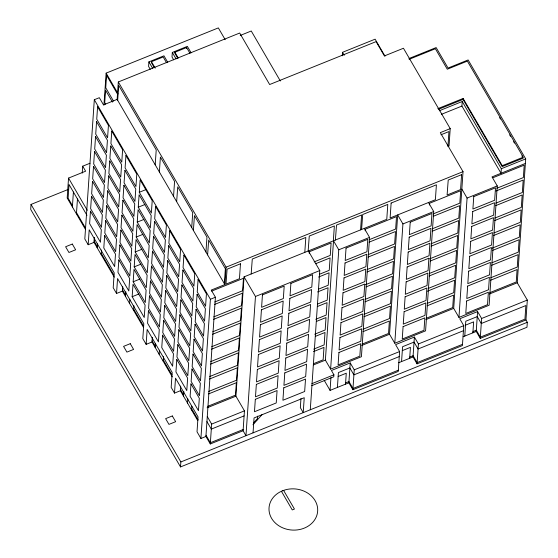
<?xml version="1.0" encoding="UTF-8"?>
<svg xmlns="http://www.w3.org/2000/svg" width="558" height="558" viewBox="0 0 558 558"><rect width="100%" height="100%" fill="white"/><g stroke="black" fill="none" stroke-linecap="round" stroke-linejoin="round"><path stroke-width="0.84" d="M68.195 189.441L31.025 204.423L30.69 209.396L180.52 466.927L526.975 327.267L527.31 322.294L525.957 319.957L527.31 300.071L517.252 282.787L525.692 158.897L468.134 59.957L448.053 68.048L436.147 47.576L408.972 58.527M89.978 163.25L82.703 166.186L85.625 171.208L68.536 178.093L67.183 197.985L85.513 229.491M72.394 206.941L73.412 192.029M76.439 213.895L77.457 198.976M82.228 173.099L82.703 166.186M440.946 134.785L448.96 131.555L447.941 146.468L449.03 146.036L450.215 128.633L403.455 48.253L384.413 55.926L376.092 41.62L269.654 84.53L239.696 33.034L118.317 81.97L117.131 99.373L103.495 104.869L99.324 97.699L94.309 99.722L84.816 238.943L88.178 244.725L94.037 242.367L94.351 237.708M88.178 244.725L89.196 229.812L114.216 272.82L113.204 287.733L116.538 293.466L122.39 291.109L122.711 286.449M94.26 240.359L94.428 237.868M103.948 105.127L106.125 73.133L218.338 27.9L225.202 39.695M97.162 247.745L97.427 243.937M101.207 254.699L101.528 250.033M117.675 100.301L118.694 85.388L156.219 149.893L155.201 164.812M116.538 293.466L117.557 278.554L143.825 323.71L142.806 338.622L146.147 344.356L151.999 341.998L152.32 337.339M125.522 296.486L125.836 291.82M129.568 303.433L129.847 299.29M132.155 296.71L133.006 284.273L145.094 305.066L144.25 317.495L132.155 296.71L138.851 294.01M133.174 281.79L134.018 269.361L146.112 290.146L145.268 302.576L133.174 281.79L139.863 279.091M134.192 266.87L135.036 254.441L147.131 275.227L146.287 287.663L134.192 266.87L140.881 264.178M135.21 251.958L136.054 239.528L148.149 260.314L147.298 272.743L135.21 251.958L141.899 249.259M136.222 237.038L137.073 224.609L149.167 245.394L148.316 257.824L136.222 237.038L142.918 234.346M137.24 222.126L138.091 209.696L150.179 230.482L149.335 242.911L137.24 222.126L143.929 219.427M138.258 207.206L139.102 194.777L151.197 215.562L150.353 227.992L138.258 207.206L144.947 204.514M139.277 192.294L140.121 179.864L152.215 200.65L151.364 213.079L139.277 192.294L145.966 189.594M167.707 62.266L163.954 55.814L148.895 61.882L148.588 66.43L150.255 69.297M133.613 310.387L133.927 305.728M166.514 62.705L163.18 56.972L151.469 61.694L151.406 62.642L154.322 67.657M146.147 344.356L147.159 329.443L172.185 372.451L171.167 387.364L174.501 393.097L180.36 390.74L180.673 386.08M159.372 171.976L160.39 157.063L174.57 181.434L173.552 196.346M191.129 52.822L187.369 46.37L172.317 52.438L172.004 56.986L173.678 59.852M189.936 53.268L186.595 47.535L174.891 52.25L174.821 53.198L177.744 58.22M155.131 347.376L155.389 343.568M159.169 354.33L159.455 350.18M163.215 361.277L163.536 356.618M186.532 48.476L186.595 47.535M174.501 393.097L175.519 378.185L198.034 416.889L197.023 431.801L200.908 438.483L205.923 436.461L215.416 297.24L211.252 290.083L224.888 284.58L226.074 267.177L118.317 81.97M191.715 227.566L192.733 212.654L177.723 186.846L176.656 201.675M183.484 396.117L183.805 391.451M180.52 466.927L180.855 461.954L31.025 204.423M187.53 403.064L187.809 398.921M191.575 410.018L191.833 406.21M205.944 252.028L206.962 237.108L194.449 215.604L193.382 230.433M200.908 438.483L210.401 299.262L94.309 99.722M308.149 251.016L309.272 236.062L334.361 225.941L333.342 240.861L244.048 276.859L235.915 396.187L244.446 410.855L243.093 430.748L210.289 443.966L211.649 424.08L207.283 416.575M224.344 283.652L225.362 268.733L208.678 240.066L207.611 254.894M244.048 276.859L255.466 296.486L245.973 435.707L243.093 430.748M253.039 432.862L254.057 417.942L304.243 397.715L303.224 412.627L300.337 407.668L300.957 398.551M257.419 419.79L257.67 416.129M304.801 252.369L305.819 237.45L252.286 259.031L251.17 273.985M309.244 253.395L309.362 251.735L331.11 242.974L330.259 255.404L314.154 261.897M310.283 409.781L319.776 270.56L308.358 250.933M342.263 55.779L342.5 52.326L375.115 39.179L385.006 56.184M364.311 228.375L369.556 237.387L361.424 356.722L330.622 369.131L325.384 360.119L333.517 240.791L386.771 219.322L387.789 204.409L362.693 214.523L361.577 229.477M330.622 369.131L338.762 249.803L333.517 240.791M311.769 385.655L333.782 376.783L333.914 374.795L331.417 370.498L350.222 362.923L348.869 382.809L330.064 390.391L330.936 377.606M337.409 387.426L338.42 372.57L349.88 367.952L353.905 374.871L399.263 356.583M345.521 384.155L346.267 373.218L338.155 376.49M360.587 229.875L361.605 214.963L336.516 225.076L335.393 240.038M525.957 319.957L480.257 338.378L481.617 318.492L477.585 311.573L459.743 318.771L463.768 325.684L462.415 345.576L417.049 363.858L418.409 343.972L414.385 337.053L395.58 344.635L399.605 351.554L398.252 371.44L352.893 389.728L354.246 369.835L350.222 362.923M365.204 230.838L365.316 229.178L396.508 216.609L395.657 229.038L369.263 239.675M394.785 343.268L389.54 334.256L397.68 214.928L402.925 223.939L394.785 343.268L425.58 330.852L433.719 211.524L428.474 202.512M401.565 361.563L402.583 346.706L414.043 342.089L418.068 349.001L463.426 330.72M409.684 358.292L410.43 347.355L402.311 350.626M417.049 363.858L413.025 356.946L414.385 337.053M429.367 204.974L429.479 203.314L460.671 190.738L459.82 203.175L433.426 213.812M462.226 101.514L501.328 168.718L501.014 173.266L461.919 106.062L462.226 101.514L439.279 110.763M463.021 100.028L463.133 98.459L437.814 108.671M525.385 163.452L492.017 176.907L497.255 185.912L489.115 305.24L458.948 317.404L453.703 308.393L463.028 171.655L440.318 132.623L450.215 128.633M458.948 317.404L467.081 198.069L461.843 189.057M464.772 336.083L465.784 321.227L477.243 316.609L481.268 323.521L525.873 305.54L524.945 319.155L480.34 337.137L476.316 330.217L472.975 331.571M472.884 332.812L473.63 321.875L465.518 325.147M480.257 338.378L476.232 331.466L477.585 311.573M253.757 422.734L257.51 418.549M252.948 424.784L262.267 414.392M240.233 35.454L251.253 31.004L280.339 80.994M409.126 59.315L435.373 48.734L447.279 69.213L467.36 61.115L523.251 157.189L502.228 165.663L463.133 98.459M438.539 109.298L463.063 99.408L502.165 166.612L523.188 158.137L521.876 155.884M441.343 114.355L461.919 106.062M226.074 267.177L463.028 171.655M501.328 168.718L525.692 158.897M211.67 291.116L243.455 278.303L242.611 290.739L214.795 301.948M493.021 177.709L524.213 165.133L523.362 177.57L496.969 188.206M210.401 299.262L215.416 297.24M338.762 249.803L369.556 237.387M402.925 223.939L433.719 211.524M467.081 198.069L497.255 185.912M214.628 304.431L242.437 293.222L241.593 305.651L213.784 316.867M315.591 263.732L330.092 257.887L329.241 270.316L319.581 274.215M369.096 242.165L395.489 231.521L394.645 243.951L368.252 254.594M433.259 216.295L459.653 205.658L458.802 218.087L432.408 228.731M495.999 191.017L523.195 180.053L522.351 192.482L495.957 203.119M255.466 296.486L319.776 270.56M213.609 319.35L241.426 308.142L240.575 320.571L212.765 331.78M318.604 277.026L329.074 272.806L328.223 285.236L318.562 289.128M368.078 257.078L394.471 246.441L393.627 258.87L367.234 269.507M432.241 231.214L458.634 220.577L457.79 233.007L431.397 243.644M495.783 205.609L522.176 194.972L521.332 207.402L494.939 218.039M212.591 334.27L240.407 323.054L239.556 335.484L211.747 346.699M317.586 291.939L328.055 287.719L327.211 300.148L317.544 304.047M367.066 271.997L393.453 261.353L392.609 273.79L365.413 284.747M431.222 246.134L457.616 235.49L456.772 247.919L429.576 258.884M494.772 220.522L521.158 209.885L520.314 222.314L493.921 232.958M211.58 349.182L239.389 337.974L238.538 350.403L210.729 361.612M317.376 306.53L327.037 302.638L326.193 315.068L315.723 319.288M366.048 286.91L392.441 276.273L391.59 288.702L365.197 299.339M430.211 261.046L456.597 250.409L455.753 262.839L429.36 273.476M493.753 235.441L520.147 224.804L519.296 237.234L492.107 248.191M210.561 364.102L238.371 352.886L237.527 365.316L209.71 376.531M316.358 321.45L326.025 317.551L325.175 329.98L314.705 334.207M365.03 301.829L391.423 291.192L390.572 303.622L364.179 314.259M429.193 275.966L455.586 265.322L454.735 277.751L428.342 288.395M492.735 250.361L519.128 239.717L518.277 252.146L491.884 262.79M209.543 379.015L237.352 367.806L236.508 380.235L208.699 391.444M315.34 336.369L325.007 332.47L324.156 344.9L313.687 349.12M364.011 316.742L390.405 306.105L389.561 318.534L363.167 329.178M427.372 291.199L454.568 280.242L453.717 292.671L427.323 303.308M491.717 265.273L518.11 254.636L517.266 267.066L490.873 277.703M208.525 393.934L236.341 382.718L235.49 395.148L207.681 406.364M313.519 351.61L323.989 347.383L323.145 359.819L313.477 363.711M362.993 331.661L389.386 321.024L388.542 333.454L362.149 344.091M427.156 305.798L453.549 295.154L452.705 307.584L426.312 318.227M490.698 280.193L517.092 269.549L516.248 281.978L489.854 292.622M207.116 407.8L235.915 396.187M313.589 364.876L325.384 360.119M361.737 345.465L389.54 334.256M425.9 319.601L453.703 308.393M489.443 293.996L517.252 282.787M211.649 424.08L244.446 410.855M311.901 383.667L333.914 374.795M354.246 369.835L399.605 351.554M418.409 343.972L463.768 325.684M481.617 318.492L527.31 300.071M244.104 415.891L211.308 429.109L206.941 421.604M345.604 382.914L348.952 381.567L352.977 388.487L398.335 370.198M409.767 357.05L413.115 355.697L417.14 362.616L462.498 344.335M398.628 362.749L413.025 356.946M463.175 336.725L476.232 331.466M243.176 429.507L210.38 442.724L206.007 435.219M180.855 461.954L527.31 322.294M499.605 117.605L500.477 119.112M509.649 134.869L510.521 136.375M513.576 141.627L514.455 143.127M342.5 52.326L344.23 55.291M174.891 52.25L178.225 57.99M172.317 52.438L176.07 58.89M348.869 382.809L352.893 389.728M151.469 61.694L155.222 68.146M148.895 61.882L152.648 68.334M324.226 380.354L330.064 390.391M106.125 73.133L117.954 93.465M117.794 94.581L106.585 75.309L105.734 87.739L113.497 101.082M117.131 99.373L224.888 284.58M112.465 102.086L105.567 90.229L104.723 102.658L105.581 104.137M283.603 490.419L294.436 509.035L292.259 509.914L281.427 491.298M68.536 178.093L87.271 210.289M86.964 215.318L69.032 184.503L68.097 198.174L72.477 205.7M94.121 241.126L97.245 246.503M101.291 253.451L113.916 275.15M122.474 289.867L125.606 295.238M133.697 309.146L143.587 326.151M152.083 340.757L155.215 346.134M163.306 360.036L171.927 374.864M180.443 389.498L183.568 394.869M191.659 408.777L198.181 419.986M94.037 242.367L114.271 277.145M122.39 291.109L143.504 327.393M151.999 341.998L172.276 376.852M180.36 390.74L197.658 420.481M76.523 212.654L85.597 228.25M205.923 436.461L210.289 443.966M90.473 211.168L89.622 223.598L100.461 242.235L101.312 229.805L90.473 211.168M91.484 196.249L90.64 208.678L101.479 227.315L102.33 214.886L91.484 196.249M92.502 181.336L91.658 193.766L102.498 212.403L103.349 199.966L92.502 181.336M93.521 166.417L92.67 178.846L103.516 197.483L104.36 185.054L93.521 166.417M94.539 151.504L93.688 163.933L104.534 182.564L105.378 170.134L94.539 151.504M95.551 136.584L94.707 149.014L105.546 167.651L106.397 155.222L95.551 136.584M96.569 121.665L95.725 134.101L106.564 152.732L107.415 140.302L96.569 121.665M97.587 106.752L96.743 119.182L107.582 137.819L108.426 125.39L97.587 106.752M104.646 235.539L103.802 247.968L114.641 266.605L115.492 254.169L104.646 235.539M105.664 220.619L104.82 233.049L115.659 251.686L116.503 239.256L105.664 220.619M106.683 205.707L105.832 218.136L116.678 236.766L117.522 224.337L106.683 205.707M107.701 190.787L106.85 203.217L117.696 221.854L118.54 209.424L107.701 190.787M108.712 175.868L107.868 188.304L118.708 206.934L119.558 194.505L108.712 175.868M109.731 160.955L108.887 173.385L119.726 192.022L120.577 179.592L109.731 160.955M110.749 146.036L109.898 158.465L120.744 177.102L121.588 164.673L110.749 146.036M111.767 131.123L110.916 143.552L121.763 162.19L122.607 149.76L111.767 131.123M118.826 259.909L117.975 272.339L128.821 290.969L129.665 278.54L118.826 259.909M119.844 244.99L118.993 257.419L129.84 276.057L130.684 263.627L119.844 244.99M120.863 230.07L120.012 242.507L130.851 261.137L131.702 248.708L120.863 230.07M121.874 215.158L121.03 227.587L131.869 246.224L132.72 233.795L121.874 215.158M122.893 200.238L122.049 212.668L132.888 231.305L133.739 218.876L122.893 200.238M123.911 185.326L123.06 197.755L133.906 216.392L134.75 203.963L123.911 185.326M124.929 170.406L124.078 182.836L134.924 201.473L135.768 189.043L124.929 170.406M125.941 155.494L125.097 167.923L135.936 186.56L136.787 174.131L125.941 155.494M148.435 310.799L147.584 323.228L158.43 341.866L159.274 329.429L148.435 310.799M149.453 295.88L148.602 308.309L159.442 326.946L160.292 314.517L149.453 295.88M150.465 280.967L149.621 293.396L160.46 312.034L161.311 299.597L150.465 280.967M151.483 266.047L150.639 278.477L161.478 297.114L162.329 284.685L151.483 266.047M152.501 251.128L151.65 263.564L162.497 282.195L163.341 269.765L152.501 251.128M153.52 236.215L152.669 248.645L163.515 267.282L164.359 254.853L153.52 236.215M154.531 221.296L153.687 233.725L164.526 252.362L165.377 239.933L154.531 221.296M155.549 206.383L154.706 218.813L165.545 237.45L166.396 225.02L155.549 206.383M162.608 335.17L161.764 347.599L172.603 366.236L173.454 353.8L162.608 335.17M163.627 320.25L162.783 332.68L173.622 351.317L174.473 338.887L163.627 320.25M164.645 305.331L163.801 317.767L174.64 336.397L175.484 323.968L164.645 305.331M165.663 290.418L164.812 302.848L175.658 321.485L176.502 309.055L165.663 290.418M166.682 275.499L165.831 287.935L176.677 306.565L177.521 294.136L166.682 275.499M167.693 260.586L166.849 273.015L177.688 291.653L178.539 279.223L167.693 260.586M168.711 245.666L167.867 258.096L178.706 276.733L179.557 264.304L168.711 245.666M169.73 230.754L168.879 243.183L179.725 261.821L180.569 249.391L169.73 230.754M176.788 359.54L175.944 371.97L186.784 390.6L187.634 378.171L176.788 359.54M177.807 344.621L176.956 357.05L187.802 375.687L188.646 363.258L177.807 344.621M178.825 329.701L177.974 342.138L188.82 360.768L189.664 348.338L178.825 329.701M179.843 314.789L178.992 327.218L189.832 345.855L190.683 333.426L179.843 314.789M180.855 299.869L180.011 312.299L190.85 330.936L191.701 318.506L180.855 299.869M181.873 284.957L181.029 297.386L191.868 316.023L192.719 303.594L181.873 284.957M182.891 270.037L182.041 282.467L192.887 301.104L193.731 288.674L182.891 270.037M183.91 255.125L183.059 267.554L193.905 286.191L194.749 273.755L183.91 255.125M190.969 383.904L190.118 396.34L198.46 410.674L199.311 398.245L190.969 383.904M191.987 368.991L191.136 381.421L199.478 395.755L200.322 383.325L191.987 368.991M192.998 354.072L192.154 366.501L200.496 380.842L201.34 368.413L192.998 354.072M194.017 339.159L193.173 351.589L201.508 365.922L202.359 353.493L194.017 339.159M195.035 324.24L194.191 336.669L202.526 351.01L203.377 338.573L195.035 324.24M196.053 309.327L195.202 321.757L203.544 336.09L204.395 323.661L196.053 309.327M197.072 294.408L196.221 306.837L204.563 321.171L205.407 308.741L197.072 294.408M198.083 279.495L197.239 291.925L205.581 306.258L206.425 293.829L198.083 279.495M240.477 263.794L239.459 278.707L225.976 284.148L227.092 269.186L240.477 263.794M255.327 399.298L254.476 411.727L276.224 402.96L277.075 390.53L255.327 399.298M256.345 384.378L255.494 396.815L277.242 388.047L278.093 375.618L256.345 384.378M257.357 369.466L256.513 381.895L278.261 373.128L279.105 360.698L257.357 369.466M258.375 354.546L257.531 366.976L279.279 358.215L280.123 345.779L258.375 354.546M259.393 339.634L258.549 352.063L280.29 343.296L281.141 330.866L259.393 339.634M260.412 324.714L259.561 337.144L281.309 328.376L282.16 315.947L260.412 324.714M261.43 309.802L260.579 322.231L282.327 313.463L283.178 301.034L261.43 309.802M262.441 294.882L261.597 307.312L283.345 298.544L284.189 286.115L262.441 294.882M283.764 387.831L282.92 400.26L304.668 391.5L305.512 379.063L283.764 387.831M284.782 372.918L283.931 385.348L305.679 376.58L306.53 364.151L284.782 372.918M285.801 357.999L284.95 370.428L306.698 361.661L307.549 349.231L285.801 357.999M286.812 343.086L285.968 355.516L307.716 346.748L308.56 334.319L286.812 343.086M287.83 328.167L286.986 340.596L308.734 331.829L309.578 319.399L287.83 328.167M288.849 313.254L288.005 325.684L309.746 316.916L310.597 304.487L288.849 313.254M289.867 298.335L289.016 310.764L310.764 301.997L311.615 289.567L289.867 298.335M290.885 283.415L290.034 295.852L311.783 287.084L312.633 274.655L290.885 283.415M338.929 352.489L338.085 364.918L359.833 356.15L360.677 343.721L338.929 352.489M339.948 337.569L339.104 349.999L360.852 341.238L361.696 328.801L339.948 337.569M340.966 322.657L340.115 335.086L361.863 326.318L362.714 313.889L340.966 322.657M341.984 307.737L341.133 320.166L362.881 311.399L363.732 298.969L341.984 307.737M343.003 292.824L342.152 305.254L363.9 296.486L364.744 284.057L343.003 292.824M344.014 277.905L343.17 290.334L364.918 281.567L365.762 269.137L344.014 277.905M345.032 262.992L344.188 275.422L365.936 266.654L366.78 254.225L345.032 262.992M346.051 248.073L345.2 260.502L366.948 251.735L367.799 239.305L346.051 248.073M391.13 203.056L390.112 217.976L435.386 199.722L436.405 184.81L391.13 203.056M403.092 326.625L402.248 339.055L423.996 330.287L424.84 317.858L403.092 326.625M404.111 311.706L403.267 324.135L425.008 315.368L425.859 302.938L404.111 311.706M405.129 296.786L404.278 309.223L426.026 300.455L426.877 288.026L405.129 296.786M406.147 281.874L405.296 294.303L427.044 285.536L427.888 273.106L406.147 281.874M407.159 266.954L406.315 279.384L428.063 270.623L428.907 258.187L407.159 266.954M408.177 252.042L407.333 264.471L429.081 255.704L429.925 243.274L408.177 252.042M409.195 237.122L408.344 249.552L430.092 240.784L430.943 228.355L409.195 237.122M410.214 222.21L409.363 234.639L431.111 225.871L431.962 213.442L410.214 222.21M461.599 174.654L460.58 189.567L447.098 195.007L448.214 180.046L461.599 174.654M466.627 301.006L465.784 313.443L487.532 304.675L488.376 292.246L466.627 301.006M467.646 286.094L466.795 298.523L488.543 289.755L489.394 277.326L467.646 286.094M468.664 271.174L467.813 283.61L489.561 274.843L490.412 262.406L468.664 271.174M469.683 256.262L468.832 268.691L490.58 259.923L491.424 247.494L469.683 256.262M470.694 241.342L469.85 253.771L491.598 245.004L492.442 232.574L470.694 241.342M471.712 226.429L470.868 238.859L492.616 230.091L493.46 217.662L471.712 226.429M472.731 211.51L471.88 223.939L493.628 215.172L494.479 202.742L472.731 211.51M473.749 196.597L472.898 209.027L494.646 200.259L495.497 187.83L473.749 196.597M282.481 490.796L279.725 492.107A24.378 20.625 3.9 0 0 280.8 526.926A24.378 20.625 3.9 0 0 317.572 512.105A24.378 20.625 3.9 0 0 285.417 489.812L282.481 490.796M72.296 244.055L65.607 246.748L68.941 252.481L75.637 249.789L72.296 244.055M130.265 343.679L123.569 346.379L126.91 352.112L133.599 349.42L130.265 343.679M172.31 415.954L165.621 418.653L168.955 424.387L175.644 421.688L172.31 415.954"/></g></svg>
